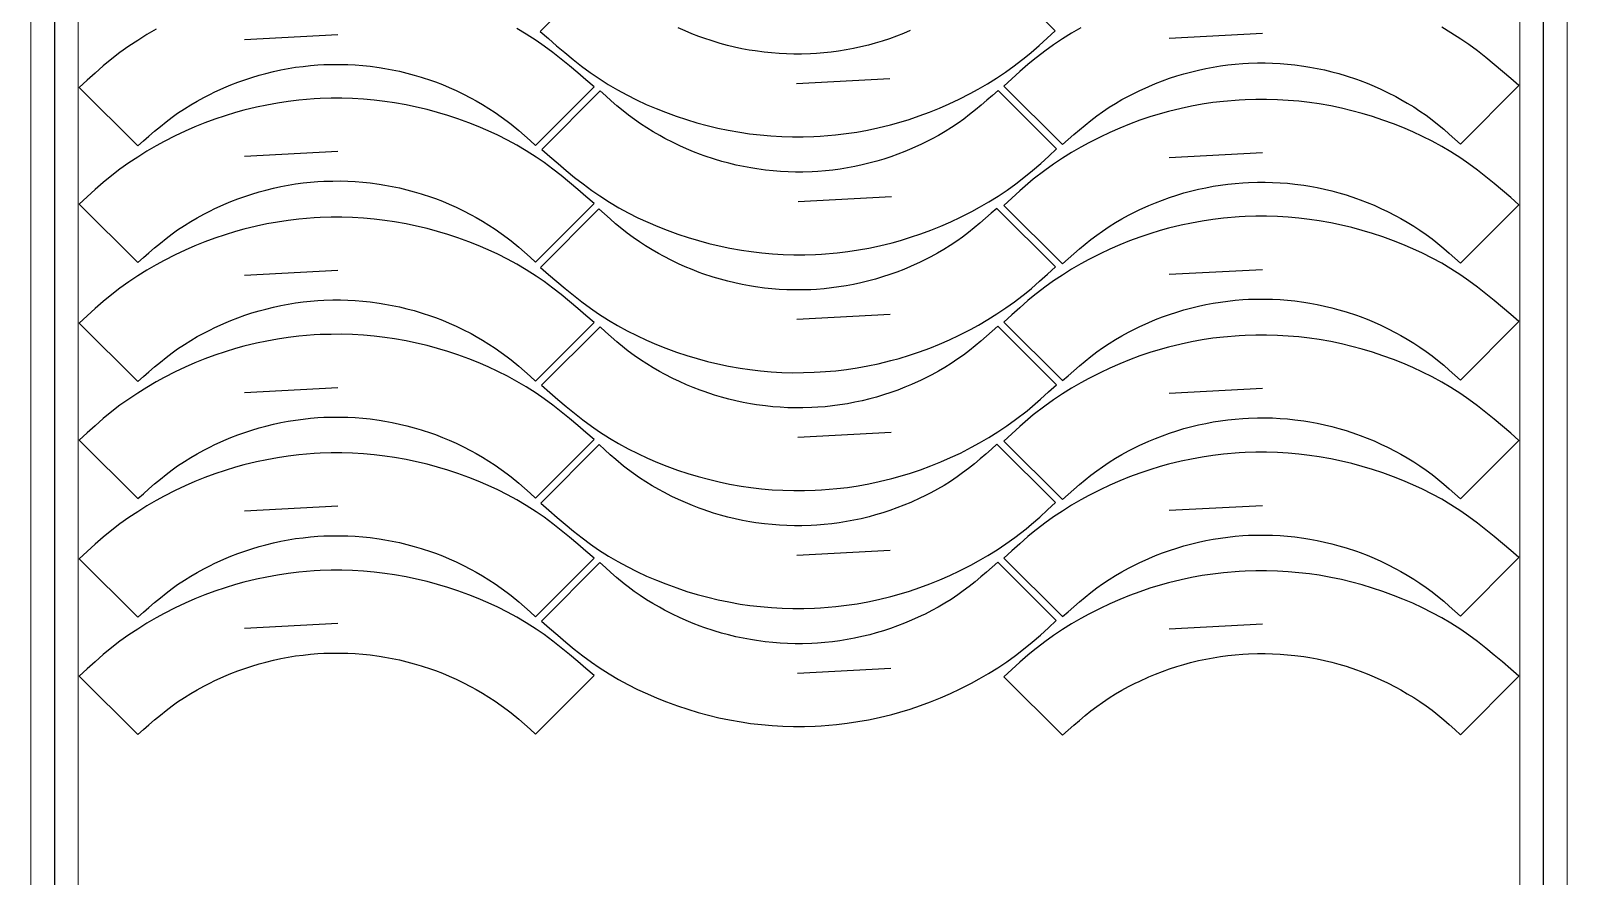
# Model space of a CAD drawing. Header units: millimetres. Extents: x -10628 to 24720, y -21829 to 4032.
# Drawn here: x 5249 to 6549, y -521 to 194 of the extents above; entities that cross this region are included whole.
import ezdxf
from ezdxf.enums import TextEntityAlignment as Align
from ezdxf.lldxf.tags import DXFTag

# ---------------------------------------------------------------- set-up
doc = ezdxf.new("R2010")
doc.units = ezdxf.units.MM
doc.layers.add('layer khung van cnc', color=7, linetype='Continuous', lineweight=25, true_color=0xfbf59b)
doc.layers.add('layer mau', color=7, linetype='Continuous')
doc.styles.add('Text Dim', font='arial.ttf')
tags = doc.linetypes.add('KVVIENMAY', pattern='A,46.311228,-10.280676,["KV VIỀN MÁY",Text Dim,S=10.028098,R=0,X=0,Y=-4.346144],-100.988212', length=157.580116).pattern_tags.tags
tags[6] = DXFTag(74, 10)

# ---------------------------------------------------------------- blocks, each defined once
blk = doc.blocks.new('khung van cnc')
at = {"lineweight": 5}
blk.add_lwpolyline([(-193, -99.4), (-193, 2370.6), (-223, 2400.6), (-1463, 2400.6), (-1493, 2370.6), (-1493, -99.4)], close=True, dxfattribs=at)
at = {"color": 1, "linetype": 'KVVIENMAY'}
blk.add_lwpolyline([(-511.9, -84.4), (-213, -84.4), (-213, 2370.6), (-228, 2385.6), (-1458, 2385.6), (-1473, 2370.6), (-1473, -84.4), (-1172.8, -84.4)], dxfattribs=at)
at = {"lineweight": 5}
blk.add_lwpolyline([(-513.5, -69.4), (-233, -69.4), (-233, 2370.6), (-1453, 2370.6), (-1453, -69.4), (-1173, -69.4)], dxfattribs=at)
at = {"layer": 'layer mau'}
for tag, p in [('ÁGF', (-518, -155.9)), ('TENFILE', (-518, -268.9)), ('TENFILE', (-518, -381.8)), ('TENFILE', (-518, -494.8))]:
    blk.add_attdef(tag, text='', height=30, dxfattribs=at).set_placement(p, align=Align.MIDDLE_CENTER)

msp = doc.modelspace()

# ---------------------------------------------------------------- linework, layer by layer
for p, q in [((5429.852, 186.882), (5508.81, 191.104)), ((6212.27, 188.064), (6291.227, 192.286)), ((5975.831, 153.756), (5896.874, 149.533)), ((5429.852, 88.162), (5508.81, 92.384)), ((6212.27, 87.192), (6291.227, 91.414)), ((5977.135, 53.969), (5898.177, 49.747)), ((5429.852, -12.517), (5508.81, -8.295)), ((6212.27, -11.71), (6291.227, -7.488)), ((5976.059, -45.829), (5897.101, -50.052)), ((5429.852, -111.579), (5508.81, -107.357)), ((6212.27, -112.239), (6291.227, -108.017)), ((5976.947, -145.618), (5897.99, -149.84)), ((5429.852, -211.976), (5508.81, -207.754)), ((6212.27, -211.425), (6291.227, -207.203)), ((5976.214, -245.415), (5897.256, -249.637)), ((5429.852, -311.27), (5508.81, -307.048)), ((6212.27, -311.719), (6291.227, -307.497)), ((5976.819, -345.205), (5897.862, -349.427))]:
    msp.add_line(p, q)
for points in [[(5729.544, 243.313), (5680.104, 193.755), (5686.977, 187.75), (5693.879, 181.785), (5700.837, 175.9), (5707.881, 170.136), (5715.039, 164.531), (5722.339, 159.127), (5729.086, 154.445), (5737.469, 149.069), (5745.307, 144.445), (5753.308, 140.086), (5761.456, 135.987), (5769.734, 132.141), (5778.126, 128.542), (5786.031, 125.41), (5795.193, 122.07), (5803.847, 119.195), (5812.573, 116.567), (5821.367, 114.19), (5830.223, 112.068), (5839.136, 110.206), (5848.96, 108.471), (5857.113, 107.281), (5866.163, 106.221), (5875.243, 105.431), (5884.344, 104.908), (5893.457, 104.654), (5902.574, 104.667), (5911.686, 104.946), (5916.811, 105.221), (5929.861, 106.306), (5938.909, 107.384), (5947.92, 108.728), (5956.886, 110.337), (5965.8, 112.211), (5976.438, 114.813), (5983.442, 116.75), (5992.156, 119.411), (6000.79, 122.327), (6009.337, 125.495), (6017.79, 128.909), (6026.144, 132.564), (6034.393, 136.457), (6043.919, 141.318), (6050.545, 144.938), (6058.43, 149.523), (6066.169, 154.341), (6073.749, 159.395), (6081.156, 164.688), (6090.864, 172.225), (6095.397, 176), (6102.249, 181.979), (6108.989, 188.093), (6115.672, 194.274), (6066.115, 243.714)], [(5355.139, 195.699), (5347.254, 191.115), (5339.515, 186.297), (5331.935, 181.243), (5324.528, 175.95), (5314.82, 168.413), (5310.287, 164.637), (5303.434, 158.658), (5296.695, 152.545), (5290.011, 146.363), (5339.569, 96.923), (5344.306, 101.124), (5349.062, 105.299), (5353.854, 109.424), (5358.702, 113.475), (5363.622, 117.425), (5368.635, 121.249), (5373.3, 124.606), (5379.003, 128.43), (5384.363, 131.769), (5389.827, 134.946), (5395.385, 137.967), (5401.025, 140.838), (5404.296, 142.421), (5412.511, 146.146), (5418.348, 148.582), (5424.242, 150.869), (5430.192, 153.003), (5436.195, 154.983), (5442.247, 156.804), (5447.802, 158.323), (5454.488, 159.96), (5460.67, 161.292), (5466.886, 162.459), (5473.131, 163.461), (5479.402, 164.297), (5485.692, 164.968), (5491.997, 165.473), (5496.859, 165.749), (5504.635, 165.984), (5510.958, 165.99), (5517.279, 165.83), (5523.594, 165.504), (5529.897, 165.012), (5536.186, 164.355), (5543.703, 163.349), (5548.702, 162.545), (5554.921, 161.393), (5561.107, 160.077), (5567.256, 158.599), (5573.363, 156.959), (5579.423, 155.159), (5588.152, 152.252), (5591.384, 151.078), (5597.277, 148.802), (5603.108, 146.372), (5608.875, 143.791), (5614.576, 141.063), (5621.555, 137.478), (5625.77, 135.178), (5631.254, 132.022), (5636.651, 128.722), (5641.952, 125.274), (5647.148, 121.677), (5652.23, 117.926), (5655.46, 115.412), (5662.031, 109.973), (5666.783, 105.817), (5671.476, 101.589), (5676.14, 97.325), (5725.58, 146.883), (5718.706, 152.888), (5711.805, 158.852), (5704.846, 164.737), (5697.802, 170.502), (5690.645, 176.106), (5683.345, 181.511), (5676.598, 186.192), (5668.215, 191.569), (5660.377, 196.192)], [(5993.172, 194.492), (5987.336, 192.056), (5981.441, 189.769), (5975.491, 187.634), (5969.489, 185.655), (5963.437, 183.834), (5957.881, 182.314), (5951.195, 180.678), (5945.014, 179.346), (5938.798, 178.179), (5932.552, 177.177), (5926.282, 176.34), (5919.992, 175.669), (5913.687, 175.164), (5908.825, 174.889), (5901.049, 174.653), (5894.725, 174.647), (5888.404, 174.807), (5882.09, 175.133), (5875.786, 175.625), (5869.498, 176.283), (5861.981, 177.289), (5856.981, 178.093), (5850.763, 179.245), (5844.576, 180.56), (5838.427, 182.039), (5832.321, 183.678), (5826.261, 185.479), (5817.532, 188.386), (5814.3, 189.559), (5808.407, 191.836), (5802.576, 194.266), (5796.809, 196.846)], [(6137.556, 196.881), (6129.672, 192.297), (6121.932, 187.479), (6114.352, 182.425), (6106.946, 177.132), (6097.238, 169.595), (6092.704, 165.82), (6085.852, 159.841), (6079.112, 153.727), (6072.429, 147.545), (6121.987, 98.106), (6126.724, 102.306), (6131.479, 106.481), (6136.272, 110.607), (6141.119, 114.657), (6146.04, 118.607), (6151.053, 122.432), (6155.717, 125.788), (6161.421, 129.612), (6166.781, 132.951), (6172.245, 136.128), (6177.802, 139.149), (6183.442, 142.02), (6186.714, 143.603), (6194.929, 147.328), (6200.765, 149.764), (6206.66, 152.051), (6212.61, 154.186), (6218.612, 156.165), (6224.664, 157.986), (6230.22, 159.505), (6236.906, 161.142), (6243.088, 162.474), (6249.303, 163.641), (6255.549, 164.643), (6261.819, 165.48), (6268.109, 166.151), (6274.415, 166.656), (6279.276, 166.931), (6287.052, 167.166), (6293.376, 167.172), (6299.697, 167.012), (6306.011, 166.686), (6312.315, 166.194), (6318.604, 165.537), (6326.121, 164.531), (6331.12, 163.727), (6337.339, 162.575), (6343.525, 161.259), (6349.674, 159.781), (6355.781, 158.141), (6361.841, 156.341), (6370.569, 153.434), (6373.801, 152.261), (6379.694, 149.984), (6385.525, 147.554), (6391.292, 144.973), (6396.993, 142.245), (6403.973, 138.66), (6408.188, 136.36), (6413.672, 133.204), (6419.069, 129.904), (6424.37, 126.456), (6429.566, 122.859), (6434.648, 119.108), (6437.878, 116.594), (6444.448, 111.155), (6449.201, 106.999), (6453.894, 102.771), (6458.557, 98.507), (6507.997, 148.065), (6501.124, 154.07), (6494.222, 160.035), (6487.264, 165.919), (6480.22, 171.684), (6473.062, 177.288), (6465.763, 182.693), (6459.015, 187.374), (6450.633, 192.751), (6442.794, 197.374)]]:
    msp.add_lwpolyline(points)
for points in [[(5681.408, 93.968), (5688.281, 87.963), (5695.182, 81.999), (5702.141, 76.114), (5709.185, 70.349), (5716.342, 64.745), (5723.642, 59.34), (5730.39, 54.659), (5738.772, 49.282), (5746.61, 44.659), (5754.611, 40.3), (5762.759, 36.2), (5771.037, 32.354), (5779.43, 28.756), (5787.334, 25.623), (5796.497, 22.283), (5805.15, 19.408), (5813.877, 16.78), (5822.67, 14.403), (5831.527, 12.281), (5840.44, 10.42), (5850.263, 8.684), (5858.417, 7.494), (5867.467, 6.435), (5876.546, 5.644), (5885.647, 5.122), (5894.76, 4.867), (5903.877, 4.88), (5912.989, 5.16), (5918.114, 5.435), (5931.165, 6.519), (5940.212, 7.598), (5949.223, 8.942), (5958.189, 10.551), (5967.103, 12.424), (5977.742, 15.026), (5984.746, 16.963), (5993.46, 19.624), (6002.093, 22.541), (6010.64, 25.708), (6019.094, 29.122), (6027.448, 32.778), (6035.696, 36.671), (6045.223, 41.531), (6051.848, 45.152), (6059.733, 49.736), (6067.472, 54.554), (6075.052, 59.608), (6082.459, 64.901), (6092.167, 72.438), (6096.7, 76.214), (6103.553, 82.192), (6110.293, 88.306), (6116.976, 94.488), (6067.418, 143.928), (6062.681, 139.727), (6057.925, 135.552), (6053.133, 131.427), (6048.286, 127.376), (6043.365, 123.426), (6038.352, 119.602), (6033.687, 116.245), (6027.984, 112.421), (6022.624, 109.082), (6017.16, 105.905), (6011.602, 102.884), (6005.962, 100.013), (6002.691, 98.43), (5994.476, 94.705), (5988.639, 92.269), (5982.745, 89.982), (5976.795, 87.848), (5970.792, 85.868), (5964.74, 84.047), (5959.185, 82.528), (5952.499, 80.891), (5946.317, 79.559), (5940.101, 78.392), (5933.856, 77.39), (5927.586, 76.554), (5921.295, 75.883), (5914.99, 75.378), (5910.128, 75.102), (5902.352, 74.867), (5896.029, 74.861), (5889.708, 75.021), (5883.393, 75.347), (5877.09, 75.839), (5870.801, 76.496), (5863.284, 77.502), (5858.285, 78.306), (5852.066, 79.458), (5845.88, 80.774), (5839.731, 82.252), (5833.624, 83.892), (5827.564, 85.692), (5818.835, 88.599), (5815.603, 89.773), (5809.71, 92.049), (5803.88, 94.479), (5798.113, 97.06), (5792.412, 99.788), (5785.432, 103.373), (5781.217, 105.673), (5775.733, 108.829), (5770.336, 112.129), (5765.035, 115.577), (5759.839, 119.174), (5754.757, 122.925), (5751.527, 125.439), (5744.957, 130.878), (5740.204, 135.034), (5735.511, 139.262), (5730.847, 143.526)], [(5725.58, 48.163), (5718.706, 54.168), (5711.805, 60.133), (5704.846, 66.017), (5697.802, 71.782), (5690.645, 77.386), (5683.345, 82.791), (5676.598, 87.472), (5668.215, 92.849), (5660.377, 97.472), (5652.376, 101.831), (5644.228, 105.931), (5635.95, 109.777), (5627.557, 113.375), (5619.653, 116.508), (5610.491, 119.848), (5601.837, 122.723), (5593.111, 125.351), (5584.317, 127.728), (5575.461, 129.85), (5566.547, 131.711), (5556.724, 133.447), (5548.571, 134.637), (5539.521, 135.696), (5530.441, 136.487), (5521.34, 137.01), (5512.227, 137.264), (5503.11, 137.251), (5493.998, 136.971), (5488.873, 136.696), (5475.823, 135.612), (5466.775, 134.533), (5457.764, 133.189), (5448.798, 131.58), (5439.884, 129.707), (5429.246, 127.105), (5422.241, 125.168), (5413.528, 122.507), (5404.894, 119.591), (5396.347, 116.423), (5387.893, 113.009), (5379.539, 109.353), (5371.291, 105.46), (5361.764, 100.6), (5355.139, 96.979), (5347.254, 92.395), (5339.515, 87.577), (5331.935, 82.523), (5324.528, 77.23), (5314.82, 69.693), (5310.287, 65.918), (5303.434, 59.939), (5296.695, 53.825), (5290.011, 47.643), (5339.569, -1.796), (5344.306, 2.404), (5349.062, 6.579), (5353.854, 10.705), (5358.702, 14.755), (5363.622, 18.705), (5368.635, 22.53), (5373.3, 25.886), (5379.003, 29.71), (5384.363, 33.049), (5389.827, 36.226), (5395.385, 39.247), (5401.025, 42.118), (5404.296, 43.701), (5412.511, 47.426), (5418.348, 49.862), (5424.242, 52.149), (5430.192, 54.284), (5436.195, 56.263), (5442.247, 58.084), (5447.802, 59.603), (5454.488, 61.24), (5460.67, 62.572), (5466.886, 63.739), (5473.131, 64.741), (5479.402, 65.578), (5485.692, 66.249), (5491.997, 66.754), (5496.859, 67.029), (5504.635, 67.264), (5510.958, 67.27), (5517.279, 67.11), (5523.594, 66.784), (5529.897, 66.292), (5536.186, 65.635), (5543.703, 64.629), (5548.702, 63.825), (5554.921, 62.673), (5561.107, 61.357), (5567.256, 59.879), (5573.363, 58.239), (5579.423, 56.439), (5588.152, 53.532), (5591.384, 52.359), (5597.277, 50.082), (5603.108, 47.652), (5608.875, 45.071), (5614.576, 42.343), (5621.555, 38.758), (5625.77, 36.458), (5631.254, 33.302), (5636.651, 30.002), (5641.952, 26.554), (5647.148, 22.957), (5652.23, 19.206), (5655.46, 16.692), (5662.031, 11.253), (5666.783, 7.097), (5671.476, 2.869), (5676.14, -1.395)], [(6507.997, 47.193), (6501.124, 53.198), (6494.222, 59.163), (6487.264, 65.047), (6480.22, 70.812), (6473.062, 76.416), (6465.763, 81.821), (6459.015, 86.502), (6450.633, 91.879), (6442.794, 96.502), (6434.793, 100.861), (6426.646, 104.961), (6418.367, 108.807), (6409.975, 112.405), (6402.07, 115.538), (6392.908, 118.878), (6384.254, 121.753), (6375.528, 124.381), (6366.734, 126.758), (6357.878, 128.88), (6348.965, 130.741), (6339.141, 132.477), (6330.988, 133.667), (6321.938, 134.726), (6312.858, 135.517), (6303.758, 136.039), (6294.644, 136.294), (6285.527, 136.281), (6276.415, 136.001), (6271.29, 135.726), (6258.24, 134.642), (6249.192, 133.563), (6240.182, 132.219), (6231.215, 130.61), (6222.301, 128.737), (6211.663, 126.135), (6204.659, 124.198), (6195.945, 121.537), (6187.312, 118.62), (6178.765, 115.453), (6170.311, 112.039), (6161.957, 108.383), (6153.708, 104.49), (6144.182, 99.63), (6137.556, 96.009), (6129.672, 91.425), (6121.932, 86.607), (6114.352, 81.553), (6106.946, 76.26), (6097.238, 68.723), (6092.704, 64.948), (6085.852, 58.969), (6079.112, 52.855), (6072.429, 46.673), (6121.987, -2.767), (6126.724, 1.434), (6131.479, 5.609), (6136.272, 9.734), (6141.119, 13.785), (6146.04, 17.735), (6151.053, 21.559), (6155.717, 24.916), (6161.421, 28.74), (6166.781, 32.079), (6172.245, 35.256), (6177.802, 38.277), (6183.442, 41.148), (6186.714, 42.731), (6194.929, 46.456), (6200.765, 48.892), (6206.66, 51.179), (6212.61, 53.313), (6218.612, 55.293), (6224.664, 57.114), (6230.22, 58.633), (6236.906, 60.27), (6243.088, 61.602), (6249.303, 62.769), (6255.549, 63.771), (6261.819, 64.607), (6268.109, 65.278), (6274.415, 65.783), (6279.276, 66.059), (6287.052, 66.294), (6293.376, 66.3), (6299.697, 66.14), (6306.011, 65.814), (6312.315, 65.322), (6318.604, 64.665), (6326.121, 63.659), (6331.12, 62.855), (6337.339, 61.703), (6343.525, 60.387), (6349.674, 58.909), (6355.781, 57.269), (6361.841, 55.469), (6370.569, 52.562), (6373.801, 51.388), (6379.694, 49.112), (6385.525, 46.682), (6391.292, 44.101), (6396.993, 41.373), (6403.973, 37.788), (6408.188, 35.488), (6413.672, 32.332), (6419.069, 29.032), (6424.37, 25.584), (6429.566, 21.987), (6434.648, 18.236), (6437.878, 15.722), (6444.448, 10.283), (6449.201, 6.127), (6453.894, 1.899), (6458.557, -2.365)], [(5680.331, -5.83), (5687.205, -11.835), (5694.106, -17.8), (5701.065, -23.685), (5708.109, -29.449), (5715.266, -35.054), (5722.566, -40.458), (5729.313, -45.14), (5737.696, -50.516), (5745.534, -55.14), (5753.535, -59.499), (5761.683, -63.598), (5769.961, -67.445), (5778.354, -71.043), (5786.258, -74.175), (5795.421, -77.515), (5804.074, -80.39), (5812.8, -83.018), (5821.594, -85.396), (5830.45, -87.517), (5839.364, -89.379), (5849.187, -91.114), (5857.341, -92.304), (5866.39, -93.364), (5875.47, -94.155), (5884.571, -94.677), (5893.684, -94.931), (5902.801, -94.919), (5911.913, -94.639), (5917.038, -94.364), (5930.089, -93.279), (5939.136, -92.201), (5948.147, -90.857), (5957.113, -89.248), (5966.027, -87.374), (5976.665, -84.772), (5983.67, -82.836), (5992.383, -80.174), (6001.017, -77.258), (6009.564, -74.09), (6018.018, -70.677), (6026.372, -67.021), (6034.62, -63.128), (6044.147, -58.267), (6050.772, -54.647), (6058.657, -50.062), (6066.396, -45.244), (6073.976, -40.19), (6081.383, -34.897), (6091.091, -27.36), (6095.624, -23.585), (6102.477, -17.606), (6109.217, -11.492), (6115.9, -5.311), (6066.342, 44.129), (6061.605, 39.929), (6056.849, 35.753), (6052.057, 31.628), (6047.209, 27.578), (6042.289, 23.628), (6037.276, 19.803), (6032.611, 16.447), (6026.908, 12.623), (6021.548, 9.284), (6016.084, 6.106), (6010.526, 3.085), (6004.886, 0.215), (6001.615, -1.368), (5993.4, -5.093), (5987.563, -7.529), (5981.669, -9.816), (5975.719, -11.951), (5969.716, -13.93), (5963.664, -15.752), (5958.109, -17.271), (5951.423, -18.908), (5945.241, -20.239), (5939.025, -21.406), (5932.78, -22.408), (5926.509, -23.245), (5920.219, -23.916), (5913.914, -24.421), (5909.052, -24.696), (5901.276, -24.932), (5894.953, -24.938), (5888.632, -24.778), (5882.317, -24.452), (5876.014, -23.96), (5869.725, -23.303), (5862.208, -22.296), (5857.209, -21.492), (5850.99, -20.34), (5844.804, -19.025), (5838.655, -17.547), (5832.548, -15.907), (5826.488, -14.106), (5817.759, -11.199), (5814.527, -10.026), (5808.634, -7.75), (5802.803, -5.319), (5797.036, -2.739), (5791.335, -0.011), (5784.356, 3.575), (5780.141, 5.875), (5774.657, 9.03), (5769.26, 12.33), (5763.959, 15.778), (5758.763, 19.376), (5753.681, 23.126), (5750.451, 25.641), (5743.88, 31.079), (5739.128, 35.235), (5734.435, 39.463), (5729.771, 43.727)], [(5725.58, -52.516), (5718.706, -46.511), (5711.805, -40.547), (5704.846, -34.662), (5697.802, -28.897), (5690.645, -23.293), (5683.345, -17.888), (5676.598, -13.207), (5668.215, -7.83), (5660.377, -3.207), (5652.376, 1.152), (5644.228, 5.252), (5635.95, 9.098), (5627.557, 12.696), (5619.653, 15.829), (5610.491, 19.169), (5601.837, 22.043), (5593.111, 24.672), (5584.317, 27.049), (5575.461, 29.171), (5566.547, 31.032), (5556.724, 32.768), (5548.571, 33.958), (5539.521, 35.017), (5530.441, 35.808), (5521.34, 36.33), (5512.227, 36.585), (5503.11, 36.572), (5493.998, 36.292), (5488.873, 36.017), (5475.823, 34.933), (5466.775, 33.854), (5457.764, 32.51), (5448.798, 30.901), (5439.884, 29.028), (5429.246, 26.425), (5422.241, 24.489), (5413.528, 21.828), (5404.894, 18.911), (5396.347, 15.744), (5387.893, 12.33), (5379.539, 8.674), (5371.291, 4.781), (5361.764, -0.079), (5355.139, -3.7), (5347.254, -8.285), (5339.515, -13.102), (5331.935, -18.156), (5324.528, -23.449), (5314.82, -30.986), (5310.287, -34.762), (5303.434, -40.741), (5296.695, -46.855), (5290.011, -53.036), (5339.569, -102.476), (5344.306, -98.275), (5349.062, -94.1), (5353.854, -89.975), (5358.702, -85.924), (5363.622, -81.974), (5368.635, -78.15), (5373.3, -74.794), (5379.003, -70.969), (5384.363, -67.63), (5389.827, -64.453), (5395.385, -61.432), (5401.025, -58.561), (5404.296, -56.979), (5412.511, -53.253), (5418.348, -50.817), (5424.242, -48.53), (5430.192, -46.396), (5436.195, -44.416), (5442.247, -42.595), (5447.802, -41.076), (5454.488, -39.439), (5460.67, -38.107), (5466.886, -36.94), (5473.131, -35.938), (5479.402, -35.102), (5485.692, -34.431), (5491.997, -33.926), (5496.859, -33.65), (5504.635, -33.415), (5510.958, -33.409), (5517.279, -33.569), (5523.594, -33.895), (5529.897, -34.387), (5536.186, -35.044), (5543.703, -36.05), (5548.702, -36.854), (5554.921, -38.006), (5561.107, -39.322), (5567.256, -40.8), (5573.363, -42.44), (5579.423, -44.241), (5588.152, -47.148), (5591.384, -48.321), (5597.277, -50.597), (5603.108, -53.027), (5608.875, -55.608), (5614.576, -58.336), (5621.555, -61.921), (5625.77, -64.221), (5631.254, -67.377), (5636.651, -70.677), (5641.952, -74.125), (5647.148, -77.722), (5652.23, -81.473), (5655.46, -83.987), (5662.031, -89.426), (5666.783, -93.582), (5671.476, -97.81), (5676.14, -102.074)], [(6507.997, -51.709), (6501.124, -45.705), (6494.222, -39.74), (6487.264, -33.855), (6480.22, -28.09), (6473.062, -22.486), (6465.763, -17.082), (6459.015, -12.4), (6450.633, -7.024), (6442.794, -2.4), (6434.793, 1.959), (6426.646, 6.059), (6418.367, 9.905), (6409.975, 13.503), (6402.07, 16.635), (6392.908, 19.975), (6384.254, 22.85), (6375.528, 25.479), (6366.734, 27.856), (6357.878, 29.977), (6348.965, 31.839), (6339.141, 33.574), (6330.988, 34.765), (6321.938, 35.824), (6312.858, 36.615), (6303.758, 37.137), (6294.644, 37.392), (6285.527, 37.379), (6276.415, 37.099), (6271.29, 36.824), (6258.24, 35.739), (6249.192, 34.661), (6240.182, 33.317), (6231.215, 31.708), (6222.301, 29.834), (6211.663, 27.232), (6204.659, 25.296), (6195.945, 22.635), (6187.312, 19.718), (6178.765, 16.551), (6170.311, 13.137), (6161.957, 9.481), (6153.708, 5.588), (6144.182, 0.727), (6137.556, -2.893), (6129.672, -7.478), (6121.932, -12.296), (6114.352, -17.35), (6106.946, -22.643), (6097.238, -30.18), (6092.704, -33.955), (6085.852, -39.934), (6079.112, -46.048), (6072.429, -52.229), (6121.987, -101.669), (6126.724, -97.469), (6131.479, -93.293), (6136.272, -89.168), (6141.119, -85.118), (6146.04, -81.168), (6151.053, -77.343), (6155.717, -73.987), (6161.421, -70.162), (6166.781, -66.824), (6172.245, -63.646), (6177.802, -60.625), (6183.442, -57.754), (6186.714, -56.172), (6194.929, -52.447), (6200.765, -50.01), (6206.66, -47.724), (6212.61, -45.589), (6218.612, -43.609), (6224.664, -41.788), (6230.22, -40.269), (6236.906, -38.632), (6243.088, -37.301), (6249.303, -36.134), (6255.549, -35.132), (6261.819, -34.295), (6268.109, -33.624), (6274.415, -33.119), (6279.276, -32.843), (6287.052, -32.608), (6293.376, -32.602), (6299.697, -32.762), (6306.011, -33.088), (6312.315, -33.58), (6318.604, -34.237), (6326.121, -35.244), (6331.12, -36.048), (6337.339, -37.2), (6343.525, -38.515), (6349.674, -39.993), (6355.781, -41.633), (6361.841, -43.434), (6370.569, -46.341), (6373.801, -47.514), (6379.694, -49.79), (6385.525, -52.22), (6391.292, -54.801), (6396.993, -57.529), (6403.973, -61.114), (6408.188, -63.414), (6413.672, -66.57), (6419.069, -69.87), (6424.37, -73.318), (6429.566, -76.916), (6434.648, -80.666), (6437.878, -83.181), (6444.448, -88.619), (6449.201, -92.775), (6453.894, -97.003), (6458.557, -101.267)], [(5725.58, -151.578), (5718.706, -145.573), (5711.805, -139.608), (5704.846, -133.723), (5697.802, -127.959), (5690.645, -122.354), (5683.345, -116.95), (5676.598, -112.268), (5668.215, -106.892), (5660.377, -102.268), (5652.376, -97.91), (5644.228, -93.81), (5635.95, -89.964), (5627.557, -86.365), (5619.653, -83.233), (5610.491, -79.893), (5601.837, -77.018), (5593.111, -74.39), (5584.317, -72.013), (5575.461, -69.891), (5566.547, -68.029), (5556.724, -66.294), (5548.571, -65.104), (5539.521, -64.044), (5530.441, -63.254), (5521.34, -62.731), (5512.227, -62.477), (5503.11, -62.49), (5493.998, -62.77), (5488.873, -63.045), (5475.823, -64.129), (5466.775, -65.208), (5457.764, -66.552), (5448.798, -68.16), (5439.884, -70.034), (5429.246, -72.636), (5422.241, -74.573), (5413.528, -77.234), (5404.894, -80.15), (5396.347, -83.318), (5387.893, -86.732), (5379.539, -90.387), (5371.291, -94.281), (5361.764, -99.141), (5355.139, -102.761), (5347.254, -107.346), (5339.515, -112.164), (5331.935, -117.218), (5324.528, -122.511), (5314.82, -130.048), (5310.287, -133.823), (5303.434, -139.802), (5296.695, -145.916), (5290.011, -152.098), (5339.569, -201.537), (5344.306, -197.337), (5349.062, -193.162), (5353.854, -189.036), (5358.702, -184.986), (5363.622, -181.036), (5368.635, -177.211), (5373.3, -173.855), (5379.003, -170.031), (5384.363, -166.692), (5389.827, -163.515), (5395.385, -160.493), (5401.025, -157.623), (5404.296, -156.04), (5412.511, -152.315), (5418.348, -149.879), (5424.242, -147.592), (5430.192, -145.457), (5436.195, -143.478), (5442.247, -141.657), (5447.802, -140.138), (5454.488, -138.501), (5460.67, -137.169), (5466.886, -136.002), (5473.131, -135), (5479.402, -134.163), (5485.692, -133.492), (5491.997, -132.987), (5496.859, -132.712), (5504.635, -132.476), (5510.958, -132.47), (5517.279, -132.631), (5523.594, -132.957), (5529.897, -133.448), (5536.186, -134.106), (5543.703, -135.112), (5548.702, -135.916), (5554.921, -137.068), (5561.107, -138.383), (5567.256, -139.862), (5573.363, -141.501), (5579.423, -143.302), (5588.152, -146.209), (5591.384, -147.382), (5597.277, -149.659), (5603.108, -152.089), (5608.875, -154.669), (5614.576, -157.397), (5621.555, -160.983), (5625.77, -163.283), (5631.254, -166.438), (5636.651, -169.739), (5641.952, -173.186), (5647.148, -176.784), (5652.23, -180.534), (5655.46, -183.049), (5662.031, -188.487), (5666.783, -192.643), (5671.476, -196.872), (5676.14, -201.136)], [(5681.22, -105.619), (5688.093, -111.624), (5694.995, -117.589), (5701.953, -123.473), (5708.997, -129.238), (5716.155, -134.843), (5723.454, -140.247), (5730.202, -144.929), (5738.584, -150.305), (5746.423, -154.929), (5754.424, -159.287), (5762.571, -163.387), (5770.849, -167.233), (5779.242, -170.831), (5787.146, -173.964), (5796.309, -177.304), (5804.963, -180.179), (5813.689, -182.807), (5822.483, -185.184), (5831.339, -187.306), (5840.252, -189.167), (5850.076, -190.903), (5858.229, -192.093), (5867.279, -193.152), (5876.359, -193.943), (5885.459, -194.466), (5894.572, -194.72), (5903.689, -194.707), (5912.802, -194.427), (5917.927, -194.152), (5930.977, -193.068), (5940.025, -191.989), (5949.035, -190.645), (5958.002, -189.036), (5966.916, -187.163), (5977.554, -184.561), (5984.558, -182.624), (5993.272, -179.963), (6001.905, -177.047), (6010.452, -173.879), (6018.906, -170.465), (6027.26, -166.809), (6035.508, -162.916), (6045.035, -158.056), (6051.66, -154.436), (6059.545, -149.851), (6067.285, -145.033), (6074.865, -139.979), (6082.271, -134.686), (6091.979, -127.149), (6096.513, -123.374), (6103.365, -117.395), (6110.105, -111.281), (6116.788, -105.099), (6067.23, -55.66), (6062.493, -59.86), (6057.738, -64.035), (6052.945, -68.161), (6048.098, -72.211), (6043.177, -76.161), (6038.164, -79.986), (6033.5, -83.342), (6027.796, -87.166), (6022.436, -90.505), (6016.972, -93.682), (6011.415, -96.703), (6005.775, -99.574), (6002.503, -101.157), (5994.288, -104.882), (5988.452, -107.318), (5982.557, -109.605), (5976.607, -111.74), (5970.605, -113.719), (5964.553, -115.54), (5958.997, -117.059), (5952.311, -118.696), (5946.129, -120.028), (5939.913, -121.195), (5933.668, -122.197), (5927.398, -123.034), (5921.108, -123.705), (5914.802, -124.21), (5909.941, -124.485), (5902.165, -124.721), (5895.841, -124.727), (5889.52, -124.566), (5883.206, -124.24), (5876.902, -123.749), (5870.613, -123.091), (5863.096, -122.085), (5858.097, -121.281), (5851.878, -120.129), (5845.692, -118.813), (5839.543, -117.335), (5833.436, -115.695), (5827.376, -113.895), (5818.648, -110.988), (5815.415, -109.815), (5809.523, -107.538), (5803.692, -105.108), (5797.925, -102.527), (5792.224, -99.8), (5785.244, -96.214), (5781.029, -93.914), (5775.545, -90.759), (5770.148, -87.458), (5764.847, -84.011), (5759.651, -80.413), (5754.569, -76.663), (5751.339, -74.148), (5744.769, -68.709), (5740.016, -64.553), (5735.323, -60.325), (5730.66, -56.061)], [(6507.997, -152.238), (6501.124, -146.233), (6494.222, -140.268), (6487.264, -134.384), (6480.22, -128.619), (6473.062, -123.014), (6465.763, -117.61), (6459.015, -112.929), (6450.633, -107.552), (6442.794, -102.929), (6434.793, -98.57), (6426.646, -94.47), (6418.367, -90.624), (6409.975, -87.026), (6402.07, -83.893), (6392.908, -80.553), (6384.254, -77.678), (6375.528, -75.05), (6366.734, -72.673), (6357.878, -70.551), (6348.965, -68.69), (6339.141, -66.954), (6330.988, -65.764), (6321.938, -64.705), (6312.858, -63.914), (6303.758, -63.391), (6294.644, -63.137), (6285.527, -63.15), (6276.415, -63.43), (6271.29, -63.705), (6258.24, -64.789), (6249.192, -65.868), (6240.182, -67.212), (6231.215, -68.821), (6222.301, -70.694), (6211.663, -73.296), (6204.659, -75.233), (6195.945, -77.894), (6187.312, -80.81), (6178.765, -83.978), (6170.311, -87.392), (6161.957, -91.048), (6153.708, -94.941), (6144.182, -99.801), (6137.556, -103.421), (6129.672, -108.006), (6121.932, -112.824), (6114.352, -117.878), (6106.946, -123.171), (6097.238, -130.708), (6092.704, -134.483), (6085.852, -140.462), (6079.112, -146.576), (6072.429, -152.758), (6121.987, -202.197), (6126.724, -197.997), (6131.479, -193.822), (6136.272, -189.696), (6141.119, -185.646), (6146.04, -181.696), (6151.053, -177.871), (6155.717, -174.515), (6161.421, -170.691), (6166.781, -167.352), (6172.245, -164.175), (6177.802, -161.154), (6183.442, -158.283), (6186.714, -156.7), (6194.929, -152.975), (6200.765, -150.539), (6206.66, -148.252), (6212.61, -146.117), (6218.612, -144.138), (6224.664, -142.317), (6230.22, -140.798), (6236.906, -139.161), (6243.088, -137.829), (6249.303, -136.662), (6255.549, -135.66), (6261.819, -134.823), (6268.109, -134.152), (6274.415, -133.647), (6279.276, -133.372), (6287.052, -133.136), (6293.376, -133.131), (6299.697, -133.291), (6306.011, -133.617), (6312.315, -134.109), (6318.604, -134.766), (6326.121, -135.772), (6331.12, -136.576), (6337.339, -137.728), (6343.525, -139.044), (6349.674, -140.522), (6355.781, -142.162), (6361.841, -143.962), (6370.569, -146.869), (6373.801, -148.042), (6379.694, -150.319), (6385.525, -152.749), (6391.292, -155.33), (6396.993, -158.058), (6403.973, -161.643), (6408.188, -163.943), (6413.672, -167.099), (6419.069, -170.399), (6424.37, -173.847), (6429.566, -177.444), (6434.648, -181.195), (6437.878, -183.709), (6444.448, -189.148), (6449.201, -193.304), (6453.894, -197.532), (6458.557, -201.796)], [(5680.486, -205.416), (5687.36, -211.421), (5694.261, -217.385), (5701.22, -223.27), (5708.264, -229.035), (5715.421, -234.639), (5722.721, -240.044), (5729.468, -244.725), (5737.851, -250.102), (5745.689, -254.725), (5753.69, -259.084), (5761.838, -263.184), (5770.116, -267.03), (5778.509, -270.628), (5786.413, -273.761), (5795.575, -277.101), (5804.229, -279.976), (5812.955, -282.604), (5821.749, -284.981), (5830.605, -287.103), (5839.519, -288.964), (5849.342, -290.7), (5857.495, -291.89), (5866.545, -292.949), (5875.625, -293.74), (5884.726, -294.262), (5893.839, -294.517), (5902.956, -294.504), (5912.068, -294.224), (5917.193, -293.949), (5930.243, -292.865), (5939.291, -291.786), (5948.302, -290.442), (5957.268, -288.833), (5966.182, -286.96), (5976.82, -284.358), (5983.825, -282.421), (5992.538, -279.76), (6001.172, -276.843), (6009.719, -273.676), (6018.173, -270.262), (6026.527, -266.606), (6034.775, -262.713), (6044.302, -257.853), (6050.927, -254.232), (6058.812, -249.648), (6066.551, -244.83), (6074.131, -239.776), (6081.538, -234.483), (6091.246, -226.946), (6095.779, -223.171), (6102.632, -217.192), (6109.371, -211.078), (6116.055, -204.896), (6066.497, -155.456), (6061.76, -159.657), (6057.004, -163.832), (6052.212, -167.957), (6047.364, -172.008), (6042.444, -175.958), (6037.431, -179.782), (6032.766, -183.139), (6027.063, -186.963), (6021.703, -190.302), (6016.239, -193.479), (6010.681, -196.5), (6005.041, -199.371), (6001.77, -200.954), (5993.555, -204.679), (5987.718, -207.115), (5981.824, -209.402), (5975.874, -211.536), (5969.871, -213.516), (5963.819, -215.337), (5958.264, -216.856), (5951.578, -218.493), (5945.396, -219.825), (5939.18, -220.992), (5932.935, -221.994), (5926.664, -222.83), (5920.374, -223.501), (5914.069, -224.006), (5909.207, -224.282), (5901.431, -224.517), (5895.108, -224.523), (5888.787, -224.363), (5882.472, -224.037), (5876.169, -223.545), (5869.88, -222.888), (5862.363, -221.882), (5857.364, -221.078), (5851.145, -219.926), (5844.959, -218.61), (5838.81, -217.132), (5832.703, -215.492), (5826.643, -213.692), (5817.914, -210.785), (5814.682, -209.611), (5808.789, -207.335), (5802.958, -204.905), (5797.191, -202.324), (5791.49, -199.596), (5784.511, -196.011), (5780.296, -193.711), (5774.812, -190.555), (5769.415, -187.255), (5764.114, -183.807), (5758.918, -180.21), (5753.836, -176.459), (5750.606, -173.945), (5744.035, -168.506), (5739.283, -164.35), (5734.59, -160.122), (5729.926, -155.858)], [(5725.58, -251.975), (5718.706, -245.97), (5711.805, -240.005), (5704.846, -234.121), (5697.802, -228.356), (5690.645, -222.751), (5683.345, -217.347), (5676.598, -212.665), (5668.215, -207.289), (5660.377, -202.665), (5652.376, -198.307), (5644.228, -194.207), (5635.95, -190.361), (5627.557, -186.763), (5619.653, -183.63), (5610.491, -180.29), (5601.837, -177.415), (5593.111, -174.787), (5584.317, -172.41), (5575.461, -170.288), (5566.547, -168.426), (5556.724, -166.691), (5548.571, -165.501), (5539.521, -164.441), (5530.441, -163.651), (5521.34, -163.128), (5512.227, -162.874), (5503.11, -162.887), (5493.998, -163.167), (5488.873, -163.442), (5475.823, -164.526), (5466.775, -165.605), (5457.764, -166.949), (5448.798, -168.558), (5439.884, -170.431), (5429.246, -173.033), (5422.241, -174.97), (5413.528, -177.631), (5404.894, -180.547), (5396.347, -183.715), (5387.893, -187.129), (5379.539, -190.784), (5371.291, -194.678), (5361.764, -199.538), (5355.139, -203.158), (5347.254, -207.743), (5339.515, -212.561), (5331.935, -217.615), (5324.528, -222.908), (5314.82, -230.445), (5310.287, -234.22), (5303.434, -240.199), (5296.695, -246.313), (5290.011, -252.495), (5339.569, -301.934), (5344.306, -297.734), (5349.062, -293.559), (5353.854, -289.433), (5358.702, -285.383), (5363.622, -281.433), (5368.635, -277.608), (5373.3, -274.252), (5379.003, -270.428), (5384.363, -267.089), (5389.827, -263.912), (5395.385, -260.891), (5401.025, -258.02), (5404.296, -256.437), (5412.511, -252.712), (5418.348, -250.276), (5424.242, -247.989), (5430.192, -245.854), (5436.195, -243.875), (5442.247, -242.054), (5447.802, -240.535), (5454.488, -238.898), (5460.67, -237.566), (5466.886, -236.399), (5473.131, -235.397), (5479.402, -234.56), (5485.692, -233.889), (5491.997, -233.384), (5496.859, -233.109), (5504.635, -232.873), (5510.958, -232.867), (5517.279, -233.028), (5523.594, -233.354), (5529.897, -233.845), (5536.186, -234.503), (5543.703, -235.509), (5548.702, -236.313), (5554.921, -237.465), (5561.107, -238.781), (5567.256, -240.259), (5573.363, -241.899), (5579.423, -243.699), (5588.152, -246.606), (5591.384, -247.779), (5597.277, -250.056), (5603.108, -252.486), (5608.875, -255.066), (5614.576, -257.794), (5621.555, -261.38), (5625.77, -263.68), (5631.254, -266.835), (5636.651, -270.136), (5641.952, -273.583), (5647.148, -277.181), (5652.23, -280.931), (5655.46, -283.446), (5662.031, -288.884), (5666.783, -293.04), (5671.476, -297.269), (5676.14, -301.533)], [(6507.997, -251.424), (6501.124, -245.419), (6494.222, -239.454), (6487.264, -233.57), (6480.22, -227.805), (6473.062, -222.2), (6465.763, -216.796), (6459.015, -212.115), (6450.633, -206.738), (6442.794, -202.115), (6434.793, -197.756), (6426.646, -193.656), (6418.367, -189.81), (6409.975, -186.212), (6402.07, -183.079), (6392.908, -179.739), (6384.254, -176.864), (6375.528, -174.236), (6366.734, -171.859), (6357.878, -169.737), (6348.965, -167.876), (6339.141, -166.14), (6330.988, -164.95), (6321.938, -163.891), (6312.858, -163.1), (6303.758, -162.577), (6294.644, -162.323), (6285.527, -162.336), (6276.415, -162.616), (6271.29, -162.891), (6258.24, -163.975), (6249.192, -165.054), (6240.182, -166.398), (6231.215, -168.007), (6222.301, -169.88), (6211.663, -172.482), (6204.659, -174.419), (6195.945, -177.08), (6187.312, -179.996), (6178.765, -183.164), (6170.311, -186.578), (6161.957, -190.234), (6153.708, -194.127), (6144.182, -198.987), (6137.556, -202.607), (6129.672, -207.192), (6121.932, -212.01), (6114.352, -217.064), (6106.946, -222.357), (6097.238, -229.894), (6092.704, -233.669), (6085.852, -239.648), (6079.112, -245.762), (6072.429, -251.944), (6121.987, -301.383), (6126.724, -297.183), (6131.479, -293.008), (6136.272, -288.882), (6141.119, -284.832), (6146.04, -280.882), (6151.053, -277.057), (6155.717, -273.701), (6161.421, -269.877), (6166.781, -266.538), (6172.245, -263.361), (6177.802, -260.34), (6183.442, -257.469), (6186.714, -255.886), (6194.929, -252.161), (6200.765, -249.725), (6206.66, -247.438), (6212.61, -245.303), (6218.612, -243.324), (6224.664, -241.503), (6230.22, -239.984), (6236.906, -238.347), (6243.088, -237.015), (6249.303, -235.848), (6255.549, -234.846), (6261.819, -234.009), (6268.109, -233.338), (6274.415, -232.833), (6279.276, -232.558), (6287.052, -232.322), (6293.376, -232.317), (6299.697, -232.477), (6306.011, -232.803), (6312.315, -233.295), (6318.604, -233.952), (6326.121, -234.958), (6331.12, -235.762), (6337.339, -236.914), (6343.525, -238.23), (6349.674, -239.708), (6355.781, -241.348), (6361.841, -243.148), (6370.569, -246.055), (6373.801, -247.228), (6379.694, -249.505), (6385.525, -251.935), (6391.292, -254.516), (6396.993, -257.244), (6403.973, -260.829), (6408.188, -263.129), (6413.672, -266.285), (6419.069, -269.585), (6424.37, -273.033), (6429.566, -276.63), (6434.648, -280.381), (6437.878, -282.895), (6444.448, -288.334), (6449.201, -292.49), (6453.894, -296.718), (6458.557, -300.982)], [(5681.092, -305.206), (5687.965, -311.211), (5694.867, -317.176), (5701.825, -323.06), (5708.869, -328.825), (5716.027, -334.429), (5723.326, -339.834), (5730.074, -344.515), (5738.456, -349.892), (5746.295, -354.515), (5754.296, -358.874), (5762.443, -362.974), (5770.722, -366.82), (5779.114, -370.418), (5787.019, -373.551), (5796.181, -376.891), (5804.835, -379.766), (5813.561, -382.394), (5822.355, -384.771), (5831.211, -386.893), (5840.124, -388.754), (5849.948, -390.49), (5858.101, -391.68), (5867.151, -392.739), (5876.231, -393.53), (5885.331, -394.053), (5894.445, -394.307), (5903.562, -394.294), (5912.674, -394.014), (5917.799, -393.739), (5930.849, -392.655), (5939.897, -391.576), (5948.907, -390.232), (5957.874, -388.623), (5966.788, -386.75), (5977.426, -384.148), (5984.43, -382.211), (5993.144, -379.55), (6001.777, -376.634), (6010.324, -373.466), (6018.778, -370.052), (6027.132, -366.396), (6035.38, -362.503), (6044.907, -357.643), (6051.533, -354.022), (6059.417, -349.438), (6067.157, -344.62), (6074.737, -339.566), (6082.143, -334.273), (6091.851, -326.736), (6096.385, -322.961), (6103.237, -316.982), (6109.977, -310.868), (6116.66, -304.686), (6067.102, -255.247), (6062.365, -259.447), (6057.61, -263.622), (6052.817, -267.748), (6047.97, -271.798), (6043.049, -275.748), (6038.036, -279.573), (6033.372, -282.929), (6027.668, -286.753), (6022.308, -290.092), (6016.844, -293.269), (6011.287, -296.29), (6005.647, -299.161), (6002.375, -300.744), (5994.16, -304.469), (5988.324, -306.905), (5982.429, -309.192), (5976.479, -311.327), (5970.477, -313.306), (5964.425, -315.127), (5958.869, -316.646), (5952.183, -318.283), (5946.001, -319.615), (5939.786, -320.782), (5933.54, -321.784), (5927.27, -322.621), (5920.98, -323.292), (5914.674, -323.797), (5909.813, -324.072), (5902.037, -324.307), (5895.713, -324.313), (5889.392, -324.153), (5883.078, -323.827), (5876.774, -323.335), (5870.485, -322.678), (5862.968, -321.672), (5857.969, -320.868), (5851.75, -319.716), (5845.564, -318.4), (5839.415, -316.922), (5833.308, -315.282), (5827.248, -313.482), (5818.52, -310.575), (5815.288, -309.402), (5809.395, -307.125), (5803.564, -304.695), (5797.797, -302.114), (5792.096, -299.386), (5785.116, -295.801), (5780.901, -293.501), (5775.417, -290.345), (5770.02, -287.045), (5764.719, -283.597), (5759.523, -280), (5754.441, -276.249), (5751.211, -273.735), (5744.641, -268.296), (5739.888, -264.14), (5735.195, -259.912), (5730.532, -255.648)], [(5725.58, -351.269), (5718.706, -345.265), (5711.805, -339.3), (5704.846, -333.415), (5697.802, -327.65), (5690.645, -322.046), (5683.345, -316.642), (5676.598, -311.96), (5668.215, -306.584), (5660.377, -301.96), (5652.376, -297.601), (5644.228, -293.501), (5635.95, -289.655), (5627.557, -286.057), (5619.653, -282.924), (5610.491, -279.584), (5601.837, -276.71), (5593.111, -274.081), (5584.317, -271.704), (5575.461, -269.583), (5566.547, -267.721), (5556.724, -265.986), (5548.571, -264.795), (5539.521, -263.736), (5530.441, -262.945), (5521.34, -262.423), (5512.227, -262.168), (5503.11, -262.181), (5493.998, -262.461), (5488.873, -262.736), (5475.823, -263.821), (5466.775, -264.899), (5457.764, -266.243), (5448.798, -267.852), (5439.884, -269.726), (5429.246, -272.328), (5422.241, -274.264), (5413.528, -276.925), (5404.894, -279.842), (5396.347, -283.009), (5387.893, -286.423), (5379.539, -290.079), (5371.291, -293.972), (5361.764, -298.833), (5355.139, -302.453), (5347.254, -307.038), (5339.515, -311.856), (5331.935, -316.91), (5324.528, -322.203), (5314.82, -329.74), (5310.287, -333.515), (5303.434, -339.494), (5296.695, -345.608), (5290.011, -351.789), (5339.569, -401.229), (5344.306, -397.028), (5349.062, -392.853), (5353.854, -388.728), (5358.702, -384.678), (5363.622, -380.728), (5368.635, -376.903), (5373.3, -373.547), (5379.003, -369.722), (5384.363, -366.384), (5389.827, -363.206), (5395.385, -360.185), (5401.025, -357.314), (5404.296, -355.732), (5412.511, -352.006), (5418.348, -349.57), (5424.242, -347.284), (5430.192, -345.149), (5436.195, -343.169), (5442.247, -341.348), (5447.802, -339.829), (5454.488, -338.192), (5460.67, -336.861), (5466.886, -335.693), (5473.131, -334.691), (5479.402, -333.855), (5485.692, -333.184), (5491.997, -332.679), (5496.859, -332.403), (5504.635, -332.168), (5510.958, -332.162), (5517.279, -332.322), (5523.594, -332.648), (5529.897, -333.14), (5536.186, -333.797), (5543.703, -334.804), (5548.702, -335.608), (5554.921, -336.76), (5561.107, -338.075), (5567.256, -339.553), (5573.363, -341.193), (5579.423, -342.994), (5588.152, -345.901), (5591.384, -347.074), (5597.277, -349.35), (5603.108, -351.78), (5608.875, -354.361), (5614.576, -357.089), (5621.555, -360.674), (5625.77, -362.974), (5631.254, -366.13), (5636.651, -369.43), (5641.952, -372.878), (5647.148, -376.476), (5652.23, -380.226), (5655.46, -382.741), (5662.031, -388.179), (5666.783, -392.335), (5671.476, -396.563), (5676.14, -400.827)], [(6507.997, -351.718), (6501.124, -345.714), (6494.222, -339.749), (6487.264, -333.864), (6480.22, -328.099), (6473.062, -322.495), (6465.763, -317.091), (6459.015, -312.409), (6450.633, -307.032), (6442.794, -302.409), (6434.793, -298.05), (6426.646, -293.95), (6418.367, -290.104), (6409.975, -286.506), (6402.07, -283.373), (6392.908, -280.033), (6384.254, -277.159), (6375.528, -274.53), (6366.734, -272.153), (6357.878, -270.032), (6348.965, -268.17), (6339.141, -266.434), (6330.988, -265.244), (6321.938, -264.185), (6312.858, -263.394), (6303.758, -262.872), (6294.644, -262.617), (6285.527, -262.63), (6276.415, -262.91), (6271.29, -263.185), (6258.24, -264.269), (6249.192, -265.348), (6240.182, -266.692), (6231.215, -268.301), (6222.301, -270.175), (6211.663, -272.777), (6204.659, -274.713), (6195.945, -277.374), (6187.312, -280.291), (6178.765, -283.458), (6170.311, -286.872), (6161.957, -290.528), (6153.708, -294.421), (6144.182, -299.282), (6137.556, -302.902), (6129.672, -307.487), (6121.932, -312.305), (6114.352, -317.359), (6106.946, -322.652), (6097.238, -330.188), (6092.704, -333.964), (6085.852, -339.943), (6079.112, -346.057), (6072.429, -352.238), (6121.987, -401.678), (6126.724, -397.477), (6131.479, -393.302), (6136.272, -389.177), (6141.119, -385.127), (6146.04, -381.177), (6151.053, -377.352), (6155.717, -373.996), (6161.421, -370.171), (6166.781, -366.833), (6172.245, -363.655), (6177.802, -360.634), (6183.442, -357.763), (6186.714, -356.181), (6194.929, -352.455), (6200.765, -350.019), (6206.66, -347.732), (6212.61, -345.598), (6218.612, -343.618), (6224.664, -341.797), (6230.22, -340.278), (6236.906, -338.641), (6243.088, -337.309), (6249.303, -336.142), (6255.549, -335.14), (6261.819, -334.304), (6268.109, -333.633), (6274.415, -333.128), (6279.276, -332.852), (6287.052, -332.617), (6293.376, -332.611), (6299.697, -332.771), (6306.011, -333.097), (6312.315, -333.589), (6318.604, -334.246), (6326.121, -335.253), (6331.12, -336.056), (6337.339, -337.208), (6343.525, -338.524), (6349.674, -340.002), (6355.781, -341.642), (6361.841, -343.443), (6370.569, -346.35), (6373.801, -347.523), (6379.694, -349.799), (6385.525, -352.229), (6391.292, -354.81), (6396.993, -357.538), (6403.973, -361.123), (6408.188, -363.423), (6413.672, -366.579), (6419.069, -369.879), (6424.37, -373.327), (6429.566, -376.925), (6434.648, -380.675), (6437.878, -383.19), (6444.448, -388.628), (6449.201, -392.784), (6453.894, -397.012), (6458.557, -401.276)]]:
    msp.add_lwpolyline(points, close=True)

# ---------------------------------------------------------------- block references
at = {"layer": 'layer khung van cnc'}
msp.add_blockref('khung van cnc', (6742.01, -1445.743), dxfattribs=at)

doc.saveas('drawing.dxf')
